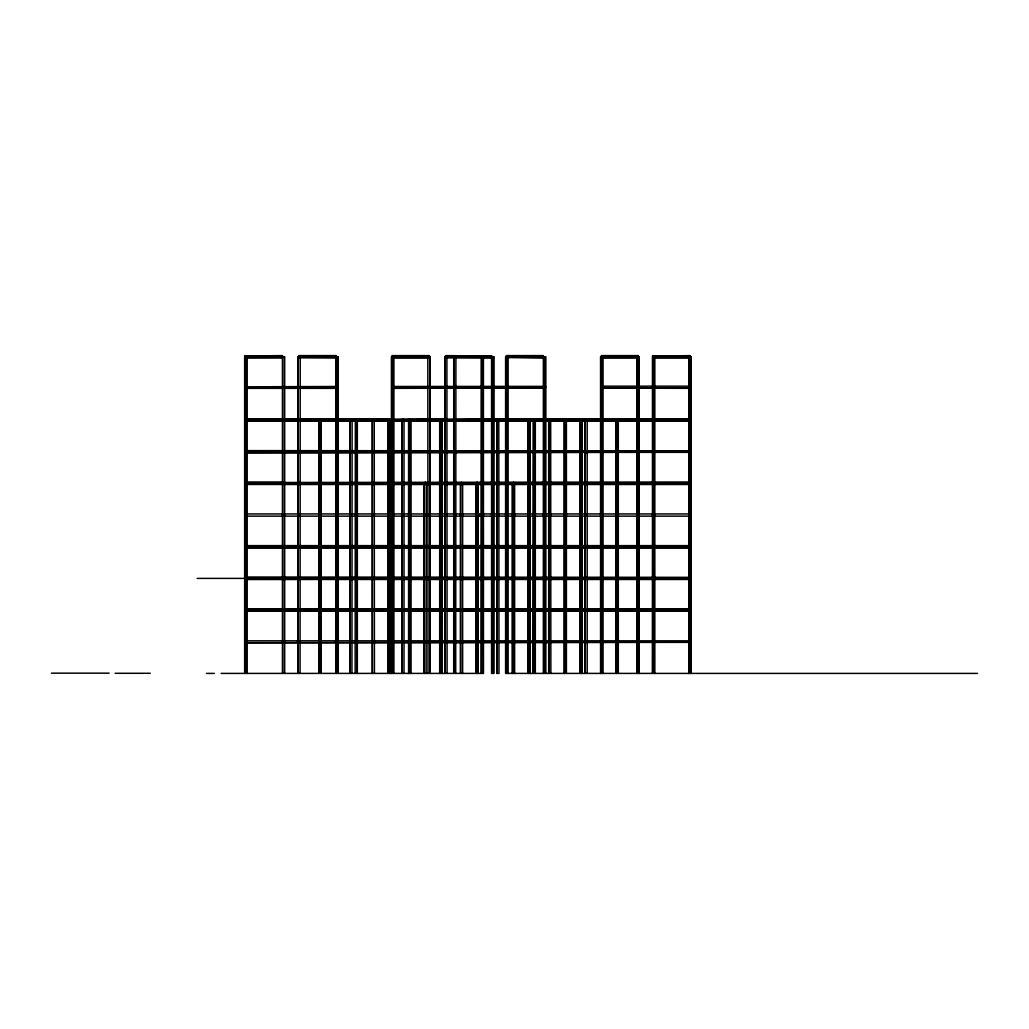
<?xml version="1.0" encoding="UTF-8"?>
<svg xmlns="http://www.w3.org/2000/svg" width="1029" height="1029" viewBox="0 0 1029 1029"><rect width="100%" height="100%" fill="white"/><g stroke="black" fill="none" stroke-linecap="round" stroke-linejoin="round"><path stroke-width="1.5" d="M245.416 514.101L245.416 515.992M246.175 515.825L245.892 513.986M245.416 640.784L245.416 642.675M283.065 451.705L283.271 450.753M282.988 514.77L283.052 515.593M283.065 515.053L283.425 513.986M284.107 641.736L283.592 642.829M284.197 642.019L284.133 641.183M320.533 451.988L320.469 451.152M319.312 514.77L319.479 515.825M319.402 515.053L319.479 514.268M336.264 388.332L336.547 386.492M320.443 641.736L320.366 642.508M320.533 642.019L320.469 641.183M356.78 641.736L356.42 642.791M356.857 642.019L356.793 641.183M392.756 387.727L393.528 388.216L393.76 386.724M393.104 641.736L392.744 642.791M428.604 452.657L428.308 451.422M428.398 451.705L428.604 450.753M429.466 452.258L429.08 450.651M428.308 515.336L428.604 514.101M429.466 578.941L429.08 577.333M428.604 642.675L428.308 641.453M429.44 641.736L429.08 642.791M480.967 452.76L481.353 451.152M482.935 451.988L482.485 450.651M480.26 515.593L480.492 514.101M481.726 514.77L482.009 515.992M481.25 579.16L481.353 577.848M482.935 642.019L482.64 640.784M534.527 515.992L534.733 515.053M534.823 515.336L534.758 514.5M534.373 579.443L534.758 577.848M534.051 642.791L534.758 641.183M550.309 452.258L549.936 450.651M586.71 451.988L586.414 450.753M586.71 514.77L586.646 515.593M586.106 577.295L586.646 578.941M602.891 387.547L602.827 386.724M586.106 640.643L586.646 642.276M638.507 515.053L638.302 515.992M638.597 515.336L638.533 514.5M601.836 388.049L690.498 388.357L691.128 387.264L690.498 386.171L602.287 386.171L601.785 387.033M690.485 451.988L690.318 450.934M690.485 642.019L690.035 640.668M244.825 673.403L244.953 356.15M244.992 483.373L245.365 482.588M335.93 419.086L283.592 418.944L282.062 421.131L245.738 421.131M298.243 673.403L298.243 356.69L299.143 355.597L335.48 355.597L336.38 356.69L335.48 357.783L298.77 357.475M281.316 546.721C281.38 544.045 284.274 547.415 282.062 547.814L245.738 547.814M688.298 609.155L283.592 609.155L282.062 611.162L245.738 611.162M319.016 673.403L319.016 420.038L319.685 418.97L320.443 419.395M320.636 420.269L320.366 419.086M320.701 419.485L320.559 420.81M334.734 420.038L335.287 419.15M319.209 609.824L319.543 610.853M355.159 673.403L355.352 420.038L356.883 419.266M355.507 546.721L356.253 545.627M391.676 673.403L391.676 356.69L392.589 355.597L428.913 355.597L429.788 356.407L429.826 673.403M391.869 609.824L392.139 611.007M428.167 356.69L428.913 355.79L392.589 355.79L391.869 356.458M429.813 356.69L429.363 357.642M445.094 673.403L445.133 356.407L445.994 355.597L491.785 356.24M445.274 356.458L445.223 357.243M428.167 546.721L428.681 545.666M445.223 419.485L445.994 421.131L491.142 421.131L492.286 419.253M445.364 545.949L445.544 547.672M446.869 609.773L445.544 609.117L445.223 610.609M445.274 609.824L445.544 611.007L446.779 610.609M481.418 673.403L481.688 355.918M482.099 418.97L481.431 420.038L482.099 421.093M491.862 356.458L491.142 357.603L445.467 357.333M490.396 420.038L491.142 419.125L491.862 419.793L491.142 420.938L445.351 420.488M491.759 420.038L492.428 418.97M496.981 673.403L497.11 419.485M505.792 673.403L505.792 356.69L506.692 355.597L543.029 355.597L543.801 357.243M482.099 609.001L481.431 610.056L482.099 611.123M533.305 673.403L533.768 419.086M534.668 419.086L534.668 420.977M543.762 356.69L543.029 357.783L506.049 357.153M533.472 483.373L533.768 482.434M534.964 546.721L534.848 547.492M548.869 673.403L548.997 419.485M549.023 420.038L549.319 419.086L550.399 419.266M585.192 673.403L585.192 420.038L586.106 418.944L586.826 419.793M585.385 419.793L586.106 421.131M586.967 420.321L586.736 419.266M585.36 546.721L586.106 545.627M601.425 484.44L600.885 482.833M637.08 673.403L637.208 356.15M638.623 357.462L637.993 355.79L601.656 355.79L601.463 357.565M638.855 356.973L637.993 355.597L601.656 355.597L600.756 356.69L601.656 357.783L637.993 357.783M638.443 420.977L638.443 419.086M638.855 420.321L638.765 419.485M652.643 673.403L652.913 355.918M652.823 356.458L653.544 357.783L688.298 357.783M637.273 546.489L637.466 547.364M688.967 673.403L689.096 356.15M690.626 356.69L689.88 357.783L688.98 356.69M652.9 356.24L689.88 355.597L690.652 357.243M246.87 387.509L246.227 388.152M246.24 515.285L245.892 516.108M283.67 386.724L283.901 388.216M284.724 387.509L284.377 388.332L283.772 387.727M284.763 387.817L284.763 386.724M283.052 451.152L282.988 451.988M298.757 387.509L298.243 388.357L297.741 387.509M284.094 515.285L283.592 515.953M283.091 578.157L283.425 577.333M284.094 578.62L283.592 579.481M320.431 515.285L320.238 515.992M298.642 641.491L298.989 640.668M320.431 578.62L320.238 579.34M356.754 515.285L356.561 515.992M392.666 386.724L392.602 387.547M393.091 515.285L392.744 516.108M372.832 641.491L373.025 640.784M393.091 578.62L392.268 579.34M455.976 387.817L455.062 387.907M429.466 515.593L429.08 513.986M428.411 578.157L428.604 577.436M429.415 578.62L429.234 579.34M481.971 387.817L482.035 386.981M428.411 641.491L428.604 640.784M429.466 642.276L429.234 640.784M481.302 451.937L480.44 452.348M443.923 641.183L444.155 640.784M507.824 387.509L506.873 388.049M482.871 515.593L482.935 514.77M482.871 578.941L482.485 577.333M476.607 641.491L476.787 640.784M481.829 641.491L482.009 640.784M492.158 641.491L492.351 640.784M601.746 386.724L601.682 387.547M602.827 387.817L602.287 386.171M586.607 515.285L586.106 516.146M639.163 387.817L639.163 386.724M585.552 641.183L585.938 640.668M638.494 451.937L638.147 452.76M601.155 641.491L601.489 640.668M616.603 641.453L616.898 640.784M638.494 641.967L637.826 642.791M690.42 452.258L690.035 450.651M690.382 515.285L689.88 516.146L245.738 516.146M690.42 515.593L690.485 514.77M690.382 578.62L689.88 579.481L245.738 579.481M690.42 578.941L690.318 577.616M690.42 642.276L689.88 640.643M245.018 356.458L245.288 355.738M282.782 356.922L282.062 357.783L245.738 357.783L244.992 356.69M245.018 546.489L245.738 545.627L282.062 545.627M245.738 482.279L282.062 482.279L283.592 484.466L688.298 484.466M282.846 483.926L282.846 482.833M298.281 483.09L298.912 482.318M281.29 546.167L281.612 547.672M281.341 609.824L282.512 609.117L283.592 611.162L688.298 611.162M351.751 420.269L351.481 420.977M334.605 483.09L336.007 482.73M357.114 420.321L356.484 421.093M336.136 483.09L337.229 482.318M336.277 483.141L337.19 482.498M298.281 609.773L298.912 609.001M350.169 483.09L350.58 482.434M388.087 420.269L387.174 420.912M388.229 420.321L387.367 421.131L386.724 420.488M391.805 419.485L392.139 420.977M372.472 483.09L373.103 482.318M351.905 547.004L351.481 547.672M355.481 546.167L356.021 547.775M334.605 609.773L335.93 609.117M357.114 547.004L356.484 547.775M336.136 609.773L337.229 609.001M386.492 483.09L388.512 482.588M388.023 483.09L388.435 482.434M410.532 420.321L410.108 420.977M350.169 609.773L350.58 609.117M402.198 483.141L402.918 482.279M388.435 547.672L388.229 547.004M453.943 356.407L455.332 356.047M424.36 483.09L425.221 482.279L425.865 482.923M424.501 483.141L425.414 482.498M446.869 420.321L445.994 421.131M386.492 609.773L387.367 608.962L388.01 609.605M388.023 609.773L388.435 609.117M410.532 547.004L410.108 547.672M455.525 420.269L455.255 420.977M438.534 483.141L439.885 482.601M439.91 483.09L440.541 482.318M402.056 609.773L402.918 608.962M490.357 356.15L491.373 357.745L491.592 355.738M490.421 356.458L491.142 355.597M426.083 547.004L425.453 547.775M428.141 546.167L428.283 547.492M408.796 609.773L409.22 609.117M460.683 483.09L461.558 482.279L462.265 483.141M483.103 420.578L483.103 419.485M424.36 609.773L424.99 609.001M446.715 546.952L445.801 547.595M446.869 547.004L445.994 547.814L445.351 547.171M497.161 419.793L498.512 419.266M476.247 483.09L477.109 482.279L477.971 483.09M476.388 483.141L477.109 482.472L477.829 483.141M455.667 547.004L455.255 547.672M439.91 609.773L440.541 609.001M483.103 483.926L483.103 482.833M490.267 483.09L490.692 482.434M490.421 483.141L492.428 482.318M453.943 609.773L454.355 609.117M542.244 356.15L543.029 357.783M481.546 546.167L482.099 547.775M460.683 609.773L461.108 609.117M483.103 547.261L483.103 546.167M512.571 483.09L513.445 482.279L514.153 483.141M545.421 420.321L544.778 421.093M483.103 610.609L483.103 609.515M528.276 483.141L528.546 482.434M507.413 546.952L506.319 547.505M507.554 547.004L506.165 547.364M550.489 420.269L550 421.093M542.154 483.09L543.402 482.588M542.309 483.141L543.029 482.472M544.354 482.498L543.827 483.141L544.315 482.318M566.194 420.321L565.32 421.131L564.677 420.488M505.831 609.773L506.242 609.117M548.997 482.833L549.139 484.157M529.858 547.004L529.446 547.672M533.434 546.167L533.768 547.672M533.498 546.489L533.768 545.769M534.99 547.261L534.668 545.769M544.354 547.595L542.154 547.004M549.049 546.489L549.319 545.769M528.121 609.773L528.546 609.117M550.631 547.004L550.219 547.672M580.163 483.141L581.115 482.318M543.685 609.773L543.029 608.962L542.373 609.605M566.04 546.952L565.32 547.814L564.612 546.952M637.273 356.458L637.993 355.597M600.936 483.141L601.425 482.318M616.345 483.09L616.976 482.318M580.009 609.773L581.115 609.001M585.321 609.515L586.106 611.162M654.405 420.321L653.994 420.977M652.772 482.833L652.913 484.157M690.6 420.269C689.842 422.88 688.028 418.636 690.253 419.253M654.405 547.004L653.994 547.672M637.208 609.515L637.543 611.007M638.765 610.609L638.443 609.117M689.096 609.515L689.43 611.007L690.408 610.699M690.652 610.609L690.51 609.284M245.905 386.814L336.367 386.48M246.819 387.727L336.11 388.177C334.927 386.801 336.059 389.245 336.56 387.727M245.416 450.753L245.416 452.657M246.175 452.477L245.892 450.651M298.076 452.155L297.252 452.348M245.416 577.436L245.416 579.34M245.365 577.745L245.365 579.031M246.175 579.16L245.892 577.333M319.479 450.934L319.479 452.477M334.927 451.152L335.93 451.255M335.03 451.255L335.737 450.921M335.93 452.155L335.222 452.49M320.366 515.825L320.533 514.77M297.072 577.848L297.986 577.745M298.166 578.941L297.162 578.838M356.703 452.477L356.42 450.651M392.769 386.492L392.666 387.817M320.366 579.16L320.469 577.848M356.703 515.825L356.857 514.77M334.927 577.848L336.02 577.848M393.039 452.155L392.268 452.657M402.378 451.152L403.368 451.255M429.993 388.049L429.865 386.325M402.468 451.255L403.175 450.921M319.479 640.951L319.312 642.019M407.69 451.255L408.59 451.255M445.557 387.727C445.133 389.026 443.782 387.264 445.364 388.062M335.03 641.273L335.93 641.273M393.039 515.503L392.268 515.992M445.017 452.258L444.206 452.49M480.98 387.727L481.739 388.216L481.971 386.724M408.59 578.838L407.6 578.941M493.74 388.049L493.161 386.389M393.039 642.186L392.268 642.675M507.773 387.727L507.065 388.062M480.35 451.255L480.967 450.651L481.302 451.474M402.468 641.273L403.175 640.938M445.017 578.941L444.026 578.838M480.35 514.59L481.25 514.59M482.768 515.825L482.64 514.101M462.008 578.838L461.236 579.34M534.656 452.477L534.758 451.152M480.26 577.848L481.25 577.938M480.363 640.951L481.122 640.784L481.25 642.508M581.334 452.155L580.51 452.348M654.547 387.907L654.341 388.332M690.33 452.155L245.738 452.799M690.33 642.186L245.738 642.829M281.419 356.24L282.255 355.815M282.705 357.462L282.512 355.738M281.431 419.266L281.431 420.81M281.419 419.575L282.512 419.086L283.592 420.938L336.007 420.681M282.962 419.266L282.062 420.938L245.738 420.938M334.837 356.24L336.007 356.047L335.853 357.475L299.143 357.603M319.273 419.575L320.109 419.15M245.095 609.284L245.507 611.123M391.946 419.575L444.412 418.944M319.286 545.949L319.479 547.672M319.273 546.27L319.916 545.627M281.431 609.284L281.431 610.84M454.162 356.24L455.178 355.905M386.724 482.923L387.894 482.73M429.556 420.81L429.556 419.266M439.897 420.488L439.254 421.131L438.38 420.321M445.351 419.575L491.142 418.944L491.888 420.578M409.143 482.73L409.22 482.434M334.837 609.605L336.007 609.412M336.354 609.605L336.997 609.155M428.681 482.318L428.141 483.926M428.386 482.73L428.681 484.44M429.556 484.157L429.556 482.601M391.946 546.27L392.782 545.846M445.351 482.923L446.715 483.141M386.724 609.605L387.56 609.181M429.556 547.492L429.556 545.949M391.946 609.605L392.782 609.181M439.897 547.171L438.881 547.505M445.351 546.27L446.637 545.949M497.431 482.434L497.65 484.44M497.354 482.73L497.509 484.17M429.556 610.84L429.556 609.284M512.789 482.923L513.445 482.472M481.688 545.949L482.138 547.595M491.785 547.171L491.142 547.814L490.267 547.004M533.575 482.601L533.434 483.926M460.902 609.605L461.558 608.962M585.462 419.575L586.479 419.253M476.466 609.605L477.109 608.962M564.677 482.923L565.976 482.923M490.499 609.605L491.142 608.962L492.003 609.773M491.913 610.609L490.357 610.609M585.462 482.923L586.106 482.472M506.049 609.605L507.336 609.605M549.139 545.949L549.537 547.775M533.768 609.117L533.768 611.007M533.691 609.412L533.691 610.699M585.462 545.949L585.655 547.672M564.677 609.605L565.32 608.962L566.194 609.773M566.104 610.609L564.548 610.609M690.51 420.81L690.652 419.485M580.24 609.605L581.076 609.181M638.52 547.364L638.443 545.769M690.523 483.836L689.16 483.617M652.913 545.949L652.772 547.261M690.626 610.056C690.51 607.715 688.002 610.017 689.687 610.943M245.918 386.492L246.626 386.48M298.616 387.907L297.793 387.727M283.901 452.657L284.133 451.152M320.238 452.657L320.238 450.753M336.637 451.062L337.371 451.062M392.846 386.621L393.721 387.033M283.271 577.436L282.988 578.671M392.216 451.062L393.039 451.255M403.291 452.348L402.468 452.155M408.513 452.348L407.6 452.258M336.637 577.745L337.551 577.848M297.252 641.093L298.076 641.273M444.104 451.062L444.927 451.255M372.176 579.031L371.353 578.838M392.216 577.745L393.091 578.157M544.804 386.621L545.55 386.621M402.545 577.745L403.291 577.745M545.55 387.907L393.207 388.357M407.767 577.745L408.68 577.848M408.513 579.031L407.69 578.838M392.216 641.093L393.039 641.273M444.104 577.745L445.017 577.848M407.767 641.093L408.59 641.273M601.914 386.621L602.66 386.621M602.66 387.907L601.836 387.727M461.185 577.745L462.098 577.848M461.918 579.031L461.185 579.031M580.51 451.062L581.424 451.152M461.185 641.093L462.008 641.273M638.302 452.657L638.597 451.422M580.51 577.745L581.244 577.745M690.24 452.348L245.738 452.619M638.302 579.34L638.597 578.105M690.24 579.031L245.738 579.301M690.24 642.379L245.738 642.636M245.211 356.047L282.062 355.597L282.808 356.69M245.365 419.253L245.507 421.093M283.142 482.434L282.062 484.466L245.738 484.466M350.4 419.266L351.661 419.266M283.065 482.73L688.298 482.279M282.589 484.016L245.738 484.286M372.704 419.266L373.964 419.266M245.288 545.769L245.507 547.775M386.724 419.266L387.74 419.253M319.479 482.434L319.286 484.157M392.062 419.395L444.412 419.125M402.288 419.266L403.548 419.266M409.027 419.266L410.301 419.266M481.881 355.738L482.138 357.565M281.534 546.077L245.738 545.807M482.781 357.642L483.103 356.15L481.958 355.905M355.802 482.434L355.481 483.926M490.614 356.047L446.187 355.815M428.54 419.253L428.54 420.822M445.467 419.395L491.142 419.125M387.997 484.157L386.724 484.157M334.837 545.949L335.93 545.769M336.367 545.949L337.229 545.666M336.007 547.364L335.107 547.505M542.502 356.047L543.749 356.458M497.354 419.395L498.255 419.253M439.885 484.157L438.611 484.157M446.637 484.157L445.351 483.836M386.724 545.949L387.997 545.949M336.007 610.699L334.952 610.699M549.242 419.395L550.142 419.253M491.772 484.157L490.499 484.157M564.689 419.266L565.963 419.266M438.611 545.949L439.885 545.949M506.165 482.73L507.554 483.09M507.323 484.157L506.062 484.157M439.885 547.492L438.534 546.952M580.24 419.266L581.514 419.266M534.591 484.17L534.848 482.601M534.668 484.325L534.99 482.833M543.659 484.157L542.656 484.17M616.577 419.266L617.85 419.266M690.408 357.333L689.16 356.922L689.88 355.597M490.499 545.949L491.772 545.949M491.669 547.364L490.421 546.952M428.54 609.271L428.54 610.853M637.543 419.086L637.208 420.578M506.062 545.949L507.323 545.949M438.727 609.412L439.885 609.284M439.782 610.699L438.47 610.609M446.522 610.699L445.467 610.699M542.386 545.949L543.659 545.949M491.669 610.699L490.614 610.699M564.689 545.949L565.963 545.949M637.543 482.434L637.543 484.325M638.443 484.325L638.443 482.434M507.22 610.699L505.921 610.609M580.24 545.949L581.115 545.666M653.093 482.434L653.312 484.44M534.591 610.853L534.591 609.271M534.668 611.007L534.668 609.117M542.502 609.412L543.672 609.605M637.543 545.769L637.543 547.672M638.443 547.672L638.855 546.438M601.206 609.117L601.206 611.007M689.43 545.769C690.536 550.618 689.662 542.952 689.88 547.634M638.443 611.007L638.713 609.824M689.353 609.412L690.253 609.271M283.953 386.48L284.724 387.033M245.892 452.76L245.867 450.831M392.949 386.48L545.177 386.364M336.689 450.753L337.448 451.255M429.286 386.48L430.045 387.033M429.8 388.062L429.093 387.727M371.546 450.921L372.254 451.255M372.074 452.49L371.263 452.258M481.122 386.325L481.804 386.621M392.268 450.753L393.129 451.152L392.744 452.76M408.397 452.49L407.69 452.155M544.868 386.325L545.627 386.814M545.319 388.152L393.348 388.152M392.268 514.101L393.039 514.59M245.867 642.611L245.892 640.668M245.892 642.791L246.175 640.951M356.42 579.443L356.42 577.333M534.373 452.76L534.72 451.474M283.425 640.668L282.988 642.019M371.546 577.603L372.357 577.848M392.268 577.436L393.194 578.105L392.744 579.443M654.303 388.152L654.174 388.177M480.967 516.108L481.353 514.5M403.175 579.173L402.468 578.838M585.938 450.651L585.938 452.76M585.964 450.831L585.964 452.58M690.24 386.48L691.012 387.033M690.639 388.152L602.287 388.177M392.268 640.784L393.091 641.491M461.236 640.784L461.995 640.951M638.147 579.443L638.533 577.848M638.147 642.791L638.597 641.453M282.435 357.475L245.738 357.603M245.507 418.97L245.095 420.81M281.689 419.253L282.782 419.793M283.219 419.253L335.48 419.125M446.445 357.642L445.351 357.153M335.93 420.977L283.592 421.131L282.692 420.038M350.657 419.253L351.403 419.253M482.524 357.565L483.051 356.458L482.138 355.815M245.507 482.318L244.838 483.373L245.507 484.44M506.5 355.815L505.972 356.922M428.681 418.97L428.025 420.038L428.681 421.093M438.881 419.253L439.885 419.266M335.853 484.17L335.107 484.17M335.93 484.325L334.837 484.157M356.021 482.318L355.622 484.157M506.319 419.253L507.323 419.266M507.065 420.822L505.831 420.321M387.74 484.17L386.994 484.17M653.171 355.905L690.523 356.24M528.623 419.253L529.626 419.266M544.315 418.97L543.029 420.938L492.659 420.938M544.354 419.15L543.029 421.131L492.659 421.131M438.881 482.588L439.897 482.923M564.96 419.253L565.693 419.253M439.627 484.17L438.881 484.17M446.367 484.17L445.621 484.17M580.51 419.253L581.256 419.253M335.93 547.672L334.837 547.171M601.425 418.97L600.756 420.038L601.425 421.093M601.463 419.15L601.463 420.912M482.099 482.318L481.546 483.926M482.138 482.498L481.688 484.157M616.834 419.253L617.58 419.253M491.515 484.17L490.769 484.17M245.507 609.001L245.365 610.853M507.065 484.17L506.319 484.17M653.312 418.97L652.643 420.038L653.312 421.093M281.689 609.271L282.782 609.824M549.537 482.318L549.537 484.44M690.253 420.822L689.353 420.681M565.693 484.17L564.96 484.17M319.685 609.001L319.029 610.056L319.685 611.123M335.93 611.007L334.695 610.609M356.021 609.001L355.352 610.056L356.021 611.123M356.06 609.181L356.06 610.943M428.681 609.001L428.025 610.056L428.681 611.123M601.463 545.846L601.425 547.775M497.65 609.001L497.11 610.609M549.537 609.001L548.997 610.609M549.576 609.181L549.537 611.123M601.425 609.001L601.425 611.123M653.312 609.001L652.643 610.056L653.312 611.123M283.592 452.799L284.03 450.934M690.498 386.171L690.498 388.357M283.592 516.146L284.197 514.77M245.545 355.815L282.062 355.79M282.062 355.597L281.2 356.407L281.612 357.642M335.48 355.79L299.143 355.79L298.513 357.462M335.48 355.597L334.837 357.462M392.062 357.333L392.821 357.745M428.913 355.597L428.283 357.462M543.029 355.597L542.283 356.69L543.029 357.603L506.692 357.603M335.48 418.944L334.579 420.038L335.48 421.131M391.007 418.944L336.997 418.944L336.136 419.755L336.56 420.977M337.19 420.912L391.007 420.938M336.277 420.269L337.229 421.093M391.946 420.488L392.821 421.093M491.142 418.944L490.357 420.578M506.885 420.912L506.049 420.488M543.917 420.81L543.029 418.944L542.244 420.578M543.556 419.395L542.309 419.793L543.029 421.131M581.076 420.912L580.163 420.269M581.115 421.093L580.009 420.321M282.062 482.279L281.29 483.926M688.298 484.286L283.592 484.286L282.062 482.472L281.341 483.617M283.399 482.498L688.298 482.472M337.229 484.44L336.367 484.157M392.782 484.26L391.946 483.836M392.821 484.44L391.689 483.373L392.821 482.318M490.949 482.498L491.669 482.73M586.106 482.279L585.205 483.373L586.106 484.466M581.115 484.44L580.24 484.157M245.738 547.634L282.062 547.634L282.782 546.952L283.592 547.814L688.298 547.814M337.19 547.595L336.277 546.952M337.229 547.775L336.136 547.004M392.782 547.595L391.946 547.171M392.821 547.775L391.689 546.721L392.821 545.666M497.882 545.627L497.251 547.492M581.115 547.775L580.356 547.364M601.656 545.627L600.885 547.261M653.544 545.627L652.823 546.952M245.738 610.969L282.062 610.969L283.592 608.962L688.298 608.962M689.687 545.846L690.6 546.489M337.229 611.123L336.47 610.699M392.821 611.123L392.062 610.699M439.447 610.943L438.727 610.699M506.885 610.943L506.165 610.699M586.106 608.962L585.385 610.3M581.115 611.123L580.356 610.699M543.029 355.79L506.692 355.79L507.413 356.458M246.433 356.69L244.645 356.69L244.645 673.403M299.979 356.69L298.05 356.69L298.05 673.403M393.58 356.69L391.496 356.69L391.496 673.403M446.187 356.69L444.901 356.69L444.901 673.403M506.885 356.69L505.599 356.69L505.599 673.403L977.55 673.403M602.492 356.69L600.563 356.69L600.563 673.403M653.917 356.69L652.45 356.69L652.45 673.403M392.589 357.603L428.913 357.603M601.656 357.603L637.993 357.603M653.544 357.603L688.298 357.603M392.589 357.783L428.913 357.783M445.994 357.783L491.142 357.783M246.355 388.357L336.11 388.357M245.738 418.944L282.062 418.944M492.659 418.944L543.029 418.944M544.547 418.944L688.298 418.944M245.738 419.125L282.062 419.125M391.007 419.125L337.19 419.15M492.659 419.125L543.029 419.125M544.547 419.125L688.298 419.125M355.159 420.038L356.639 420.038M497.689 420.038L496.788 420.038L496.788 673.403L498.975 673.403L498.795 420.038M550.078 420.038L548.676 420.038L548.676 673.403M392.589 420.938L444.412 420.938M544.547 420.938L688.298 420.938M336.997 421.131L391.007 421.131M392.589 421.131L444.412 421.131M544.547 421.131L688.298 421.131M245.738 450.612L690.137 450.921M245.738 450.792L689.88 450.792M245.738 482.472L282.062 482.472M245.738 513.947L689.88 513.947M688.298 545.627L283.592 545.627L282.808 547.261M283.592 545.807L688.298 545.807M283.592 547.634L688.298 547.634M245.738 577.295L690.137 577.603M245.738 577.475L689.88 577.475M197.131 578.388L245.365 578.388M245.738 608.962L282.062 608.962M245.738 609.155L282.062 609.155M688.298 610.969L283.219 610.853M245.738 640.823L689.88 640.823M51.45 673.159L109.125 673.159M115.184 673.288L150.311 673.288M206.495 673.403L214.418 673.403M221.132 673.403L483.476 673.403L483.424 356.69L481.238 356.69L481.238 673.403M653.544 355.597L654.264 356.458M601.656 355.597L602.518 356.407L601.656 355.79M506.692 355.597L507.554 356.407M491.142 357.603L490.396 356.69M392.589 355.597L393.451 356.407M335.48 357.783L334.734 356.69M299.143 355.597L299.786 356.24M282.062 357.783L281.341 356.922M245.738 355.597L246.6 356.407M245.738 355.79L246.381 356.24M491.142 421.131L490.421 420.269M439.254 420.938L438.534 420.269M402.918 420.938L402.198 420.269M402.918 421.131L402.056 420.321M335.48 420.938L334.759 420.269M282.062 421.131L281.316 420.038M586.106 484.286L585.462 483.836M282.062 484.466L281.419 483.836M586.106 547.814L585.462 547.171M477.109 547.634L476.388 546.952M477.109 547.814L476.247 547.004M461.558 547.814L460.838 546.952M402.918 547.814L402.198 546.952M387.367 547.634L386.724 547.171M282.062 547.814L281.419 547.171M586.106 610.969L585.462 610.519M461.558 611.162L460.773 610.609M445.994 609.155L446.637 609.605M439.254 609.155L439.897 609.605M392.821 609.001L391.805 610.609M402.918 611.162L402.146 610.609M282.062 611.162L281.419 610.519M545.177 388.177L544.675 387.509M493.29 386.364L493.611 388.216L492.84 387.727M586.106 450.612L586.62 451.705M586.106 513.947L586.62 515.053M297.754 450.831L297.986 451.062M586.106 577.475L586.607 578.157M534.218 577.295L534.72 578.157M586.106 640.823L586.607 641.491M445.994 640.643L446.496 641.491M616.976 421.093L616.5 420.269M482.099 357.745L481.431 356.69M429.106 355.815L429.659 356.69M428.681 357.745L428.193 356.922M549.537 421.093L548.869 420.038M497.65 421.093L496.981 420.038M601.463 484.26L600.91 483.373M550 482.318L550.631 483.09M544.778 482.318L545.267 483.141M616.976 547.775L616.345 547.004M356.626 419.253L355.61 419.575L356.06 420.912M356.021 421.093L355.352 420.038M441.004 482.318L441.492 483.141M549.576 547.595L549.023 546.721M298.912 421.093L298.281 420.321M492.428 547.775L491.798 547.004M356.484 482.318L357.114 483.09M428.681 547.775L428.193 546.952M424.99 547.775L424.36 547.004M544.778 609.001L545.421 609.773M373.103 547.775L372.472 547.004M497.65 611.123L497.136 610.056M441.004 609.001L441.647 609.773M298.912 547.775L298.423 546.952M356.484 609.001L357.114 609.773M549.91 450.831L550.296 451.705M690.035 577.333L690.382 578.157M617.374 640.668L617.824 641.453M549.936 640.668L550.271 641.491L550.091 640.784M356.42 513.986L356.78 515.053M492.827 640.668L493.264 641.453M482.485 640.668L482.833 641.491M425.389 640.668L425.723 641.491L425.53 640.784M408.307 640.668L408.642 641.491M356.42 640.668L356.754 641.491M299.31 640.668L299.645 641.491M283.747 640.668L284.094 641.491M653.994 355.738L654.405 356.407M653.093 357.642L652.643 356.69M637.543 357.642L637.092 356.69M690.408 419.395L689.43 419.086L689.096 420.578M653.171 420.822L652.798 420.038M690.33 482.434C691.604 486.961 686.948 481.379 690.523 482.923M653.994 482.434L654.405 483.09M533.768 420.977L533.318 420.038M528.546 420.977L528.121 420.321M497.509 420.822L497.136 420.038M543.466 482.434L543.749 483.141M533.768 484.325L533.498 483.617M529.446 482.434L529.858 483.09M454.355 420.977L453.943 420.321M653.994 609.117L654.405 609.773M409.22 420.977L409.143 420.681M528.546 547.672L528.276 546.952M455.255 482.434L455.667 483.09M386.917 420.977L386.492 420.321M512.995 547.672L512.571 547.004M299.593 355.738L300.018 356.407M497.431 547.672L497.161 546.952M425.672 482.434L426.083 483.09M350.58 420.977L350.169 420.321M410.108 482.434L410.532 483.09M319.479 420.977L319.029 420.038M440.322 547.672L439.91 547.004M351.481 482.434L351.905 483.09M409.22 547.672L409.143 547.364M388.512 547.505L386.492 547.004M350.58 547.672L350.169 547.004M410.108 609.117L410.532 609.773M387.817 609.117L388.229 609.773M388.435 611.007L386.84 610.699M319.543 547.505L319.183 546.721M298.693 547.672L298.281 547.004M245.365 547.505L244.992 546.721M638.302 514.101L638.494 514.809M653.852 640.784L654.148 641.453M534.527 514.101L534.72 514.809M581.192 640.784L581.385 641.491M482.074 515.838L481.804 515.053M480.44 515.696L481.302 514.809M529.305 640.784L529.601 641.453M428.604 515.992L428.411 515.285M513.754 640.784L513.883 640.951M392.898 514.101L393.104 515.053M428.604 579.34L428.398 578.388M455.114 640.784L455.345 641.183M444.914 640.951L445.017 641.183M409.979 640.784L410.275 641.453M389.206 640.784L389.502 641.453M351.352 640.784L351.532 641.491M506.062 357.462L505.792 356.69M533.691 420.681L533.987 418.97L534.964 420.038M543.917 610.84L542.244 610.609M445.364 484.157L445.544 482.434L446.869 483.09M282.962 610.84L282.692 610.056M480.363 515.825L480.286 515.053M319.479 579.16L319.402 578.388M319.479 642.508L319.402 641.736M690.961 673.403L690.961 356.69L688.787 356.69L688.787 673.403M690.781 356.69L690.781 673.403M654.637 358.298L654.637 673.403M654.444 358.298L654.444 673.403M639.086 673.403L639.086 356.69L636.9 356.69L636.9 673.403M638.893 356.69L638.893 673.403M618.3 420.038L618.3 673.403M618.12 420.038L618.12 673.403M616.307 420.038L616.307 673.403M616.127 420.038L616.127 673.403M602.75 358.298L602.75 673.403M602.557 358.298L602.557 673.403M600.756 356.69L600.756 673.403M587.199 673.403L587.199 420.038L585.012 420.038L585.012 673.403M581.977 420.038L581.977 673.403M581.784 420.038L581.784 673.403M579.97 420.038L579.97 673.403M579.79 420.038L579.79 673.403M566.413 419.716L566.413 673.403M566.233 419.716L566.233 673.403M564.419 419.716L564.419 673.403M564.239 419.716L564.239 673.403M550.682 420.038L550.862 673.403M545.64 673.403L545.64 356.69L543.453 356.69L543.453 673.403M545.46 356.69L545.46 673.403M543.646 356.69L543.646 673.403M535.312 673.403L535.312 420.038L533.125 420.038L533.125 673.403M535.119 420.038L535.119 673.403M530.089 419.716L530.089 673.403M529.896 419.716L529.896 673.403M528.083 419.716L528.083 673.403M527.903 419.716L527.903 673.403M514.526 483.373L514.526 673.403M514.346 483.373L514.346 673.403M512.532 483.373L512.532 673.403M512.352 483.373L512.352 673.403M507.786 358.298L507.786 673.403M507.593 358.298L507.593 673.403M493.573 356.69L493.573 673.403M491.759 356.69L491.759 673.403M483.231 356.69L483.231 673.403M478.202 483.373L478.202 673.403M478.009 483.373L478.009 673.403M476.208 483.373L476.208 673.403M476.015 483.373L476.015 673.403M462.638 483.373L462.638 673.403M460.645 483.373L460.645 673.403M460.465 483.373L460.465 673.403M455.898 358.298L455.706 673.403M453.905 358.298L453.905 673.403M453.712 358.298L453.712 673.403M446.908 358.298L447.088 673.403M441.865 420.038L441.865 673.403M441.685 420.038L441.685 673.403M439.872 420.038L439.872 673.403M439.679 420.038L439.679 673.403M430.006 673.403L430.006 356.69L427.82 356.69L428.013 673.403M426.315 483.373L426.122 673.403M424.321 483.373L424.321 673.403M424.128 483.373L424.128 673.403M410.751 419.716L410.751 673.403M410.571 419.716L410.571 673.403M408.757 419.716L408.757 673.403M408.577 419.716L408.577 673.403M404.011 420.038L404.011 673.403M402.017 420.038L402.017 673.403M401.824 420.038L401.824 673.403M393.67 358.298L393.67 673.403M393.49 358.298L393.49 673.403M389.978 420.038L389.978 673.403M389.798 420.038L389.798 673.403M387.984 420.038L387.984 673.403M387.804 420.038L387.804 673.403M374.234 419.716L374.427 673.403M372.434 419.716L372.434 673.403M372.241 419.716L372.241 673.403M357.346 420.038L357.346 673.403M357.153 420.038L357.153 673.403M352.124 420.038L351.944 673.403M350.13 420.038L350.13 673.403M349.937 420.038L349.937 673.403M338.091 673.403L338.091 356.69L335.917 356.69L335.917 673.403M337.911 356.69L337.911 673.403M336.097 356.69L336.097 673.403M321.009 673.403L321.009 420.038L318.836 420.038L318.836 673.403M320.829 420.038L320.829 673.403M300.236 358.298L300.056 673.403M284.686 673.403L284.686 356.69L282.499 356.69L282.499 673.403M282.679 356.69L282.679 673.403M246.819 358.298L246.819 673.403M246.638 358.298L246.638 673.403M493.753 356.69L491.566 356.69L491.566 673.403L493.753 673.403L493.753 356.69"/></g></svg>
